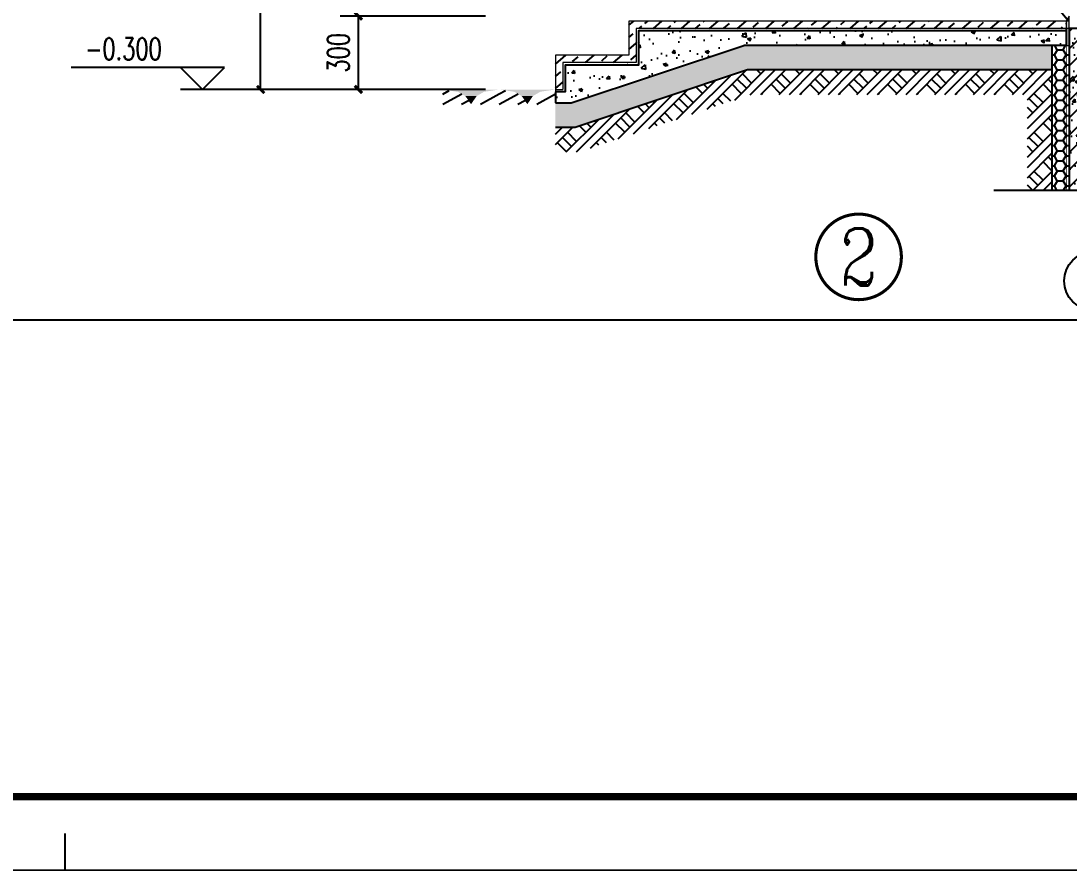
# Model space of a CAD drawing. Extents: x 1738711 to 2346805, y 1189731 to 2516152.
# Drawn here: x 1906563 to 1910849, y 1218398 to 1221875 of the extents above; entities that cross this region are included whole.
import ezdxf
from ezdxf.enums import TextEntityAlignment as Align

# ---------------------------------------------------------------- set-up
doc = ezdxf.new("R2010")
doc.units = 0
doc.header["$LTSCALE"] = 1000
doc.header["$MEASUREMENT"] = 0
doc.linetypes.add('S & C -P1$0$DASHED', pattern=[0.75, 0.5, -0.25])
for name, color, linetype in [('AXIS', 3, 'Continuous'), ('AXIS_TEXT', 7, 'Continuous'), ('DIM_ELEV', 3, 'Continuous'), ('DIM_LEAD', 3, 'Continuous'), ('DIM_SYMB', 3, 'Continuous'), ('PUB_DIM', 3, 'Continuous'), ('PUB_HATCH', 8, 'Continuous'), ('PUB_TEXT', 7, 'Continuous'), ('TK', 4, 'Continuous'), ('WALL', 40, 'Continuous'), ('切线', 35, 'Continuous'), ('投形线', 8, 'Continuous'), ('看线', 8, 'Continuous')]:
    doc.layers.add(name, color=color, linetype=linetype)
for name, color, linetype, lineweight in [('可见细线', 142, 'Continuous', 9), ('填充', 252, 'Continuous', 5), ('完成面', 105, 'Continuous', 18)]:
    doc.layers.add(name, color=color, linetype=linetype, lineweight=lineweight)
doc.styles.add('_TCH_AXIS', font='COMPLEX', dxfattribs={"bigfont": 'GBCBIG'})
doc.styles.add('_TCH_DIM', font='SIMPLEX', dxfattribs={"bigfont": 'GBCBIG'})
doc.styles.add('_TCH_DIM_T3', font='SIMPLEX', dxfattribs={"width": 0.705882, "bigfont": 'GBCBIG'})
doc.styles.add('_TCH_LABEL', font='COMPLEX', dxfattribs={"bigfont": 'GBCBIG'})
doc.styles.add('COMPLEX', font='COMPLEX')
doc.styles.add('宋体', font='SIMSUN.TTF', dxfattribs={"width": 0.75})
doc.dimstyles.new('_TCH_ARCH&&30', dxfattribs={"dimtxt": 89.25, "dimasz": 30, "dimexe": 75, "dimexo": 90, "dimgap": 37.875, "dimtad": 1, "dimdec": 0, "dimzin": 0, "dimdsep": 46, "dimtxsty": '_TCH_DIM_T3', "dimblk": 'ARCHTICK', "dimcen": 0.09, "dimclrt": 7, "dimazin": 2, "dimtfac": 1, "dimtdec": 0, "dimtix": 1, "dimtmove": 2, "dimatfit": 3, "dimfxl": 20, "dimtolj": 1, "dimtzin": 0, "dimarcsym": 0})

# ---------------------------------------------------------------- blocks, each defined once
blk = doc.blocks.new('$LinePat$自然土壤')
at = {"color": 0}
for p, q in [((0, -90), (71, -19)), ((0, -300), (211, -89)), ((420, -300), (630, -90)), ((210, -300), (286, -224))]:
    blk.add_line(p, q, dxfattribs=at)
for points in [[(0, 0), (630, 0), (168, -45), (462, -45)], [(168, -45), (462, -45), (252, -132), (378, -132)], [(252, -132), (378, -132), (315, -300)]]:
    blk.add_solid(points, dxfattribs=at)
blk = doc.blocks.new('hjashrtahreahe')
at = {"const_width": 25}
blk.add_lwpolyline([(84100, 29700), (83600, 29700)], dxfattribs=at)
at = {"layer": 'TK', "color": 7, "const_width": 25}
blk.add_lwpolyline([(0, 59400), (84100, 59400), (84100, 0), (0, 0)], close=True, dxfattribs=at)
at = {"layer": 'TK', "color": 3, "const_width": 100}
blk.add_lwpolyline([(2500, 1000), (2500, 58400), (83100, 58400), (83100, 1000)], close=True, dxfattribs=at)
at = {"layer": 'TK', "color": 7, "const_width": 25}
blk.add_lwpolyline([(76600, 58400), (76600, 1000)], dxfattribs=at)
at = {"layer": 'TK', "style": '宋体', "width": 0.75}
for tag, height, p in [('项目负责人', 350, (6003, 57089)), ('专业负责人', 350, (6003, 56224)), ('设计人', 350, (6003, 55419)), ('版号1', 250, (77304, 22193)), ('时间1', 250, (82405, 22193)), ('版号2', 250, (77304, 21593)), ('时间2', 250, (82405, 21593)), ('版号3', 250, (77304, 20993)), ('时间3', 250, (82405, 20993)), ('建筑会签', 0.0001, (78978, 2403)), ('电气会签', 0.0001, (82128, 2403)), ('结构会签', 0.0001, (78978, 1803)), ('暖通会签', 0.0001, (82128, 1803)), ('给排水会签', 0.0001, (78978, 1250)), ('智能化会签', 0.0001, (82128, 1250))]:
    blk.add_attdef(tag, text='', height=height, dxfattribs=at).set_placement(p, align=Align.CENTER)
for tag, p in [('合作设计单位', (80816, 48986)), ('版号说明1', (79854, 22318)), ('版号说明2', (79854, 21718)), ('版号说明3', (79854, 21118)), ('浙江绿储科技有限公司', (80545, 16036)), ('百兆瓦级集中式熔盐储能关键', (80545, 14953)), ('设备研发及制造基地项目', (80545, 14603)), ('1#研发楼', (80545, 13636)), ('图名', (80545, 12436)), ('工程编号', (78978, 11461)), ('子项编号', (82128, 11461)), ('建筑', (78978, 10711)), ('图号', (82128, 10711)), ('施工图', (78978, 9961)), ('2023.03', (82128, 9961)), ('审定', (79353, 8461)), ('审核', (79353, 7711)), ('工程负责', (79353, 6961)), ('专业负责', (79353, 6211)), ('设计', (79353, 5461)), ('制图', (79353, 4711)), ('校对', (79353, 3961))]:
    blk.add_attdef(tag, text='', height=250, dxfattribs=at).set_placement(p, align=Align.MIDDLE_CENTER)
blk = doc.blocks.new('_ArchTick')
at = {"color": 0, "linetype": 'ByBlock', "const_width": 0.4}
blk.add_lwpolyline([(-0.5, -0.5), (0.5, 0.5)], dxfattribs=at)
blk = doc.blocks.new('*D1180')
at = {"layer": 'Defpoints', "color": 0, "transparency": 16777216}
for p in [(1907943.4, 1221894.4), (1908552.5, 1221894.4), (1908552.5, 1221594.4)]:
    blk.add_point(p, dxfattribs=at)
at = {"layer": 'PUB_DIM', "color": 0, "lineweight": -2, "transparency": 16777216}
for p, q in [((1908462.5, 1221894.4), (1907868.4, 1221894.4)), ((1907943.4, 1221594.4), (1907943.4, 1221894.4)), ((1908462.5, 1221594.4), (1907868.4, 1221594.4))]:
    blk.add_line(p, q, dxfattribs=at)
at = {"layer": 'PUB_DIM', "color": 0, "lineweight": -2, "transparency": 16777216, "xscale": 30, "yscale": 30, "zscale": 30}
for p, rotation in [((1907943.4, 1221894.4), 90), ((1907943.4, 1221594.4), 270)]:
    blk.add_blockref('_ArchTick', p, dxfattribs=dict(at, rotation=rotation))
at = {"layer": 'PUB_DIM', "color": 7, "transparency": 16777216, "insert": (1907860.9, 1221744.4), "char_height": 89.25, "attachment_point": 5, "rotation": 90, "style": '_TCH_DIM_T3'}
blk.add_mtext('\\A1;300', dxfattribs=at)
blk = doc.blocks.new('*D1206')
at = {"layer": 'Defpoints', "color": 0, "transparency": 16777216}
for p in [(1907543.4, 1240394.4), (1908552.5, 1240394.4), (1908552.5, 1221594.4)]:
    blk.add_point(p, dxfattribs=at)
at = {"layer": 'PUB_DIM', "color": 0, "lineweight": -2, "transparency": 16777216}
for p, q in [((1908462.5, 1240394.4), (1907468.4, 1240394.4)), ((1907543.4, 1221594.4), (1907543.4, 1240394.4)), ((1908462.5, 1221594.4), (1907468.4, 1221594.4))]:
    blk.add_line(p, q, dxfattribs=at)
at = {"layer": 'PUB_DIM', "color": 0, "lineweight": -2, "transparency": 16777216, "xscale": 30, "yscale": 30, "zscale": 30}
for p, rotation in [((1907543.4, 1240394.4), 90), ((1907543.4, 1221594.4), 270)]:
    blk.add_blockref('_ArchTick', p, dxfattribs=dict(at, rotation=rotation))
at = {"layer": 'PUB_DIM', "color": 7, "transparency": 16777216, "insert": (1907460.9, 1230994.4), "char_height": 89.25, "attachment_point": 5, "rotation": 90, "style": '_TCH_DIM_T3'}
blk.add_mtext('\\A1;48300', dxfattribs=at)
blk = doc.blocks.new('_AXISO')
blk.add_circle((0, 0), 0.5)
at = {"layer": 'AXIS_TEXT', "style": 'COMPLEX', "width": 1.041667}
blk.add_attdef('A', text='', height=0.56, dxfattribs=at).set_placement((-0.25, -0.28), (0.25, -0.28), align=Align.FIT)

msp = doc.modelspace()

# ---------------------------------------------------------------- hatches: boundary and pattern name
at = {"layer": 'PUB_HATCH'}
h = msp.add_hatch(dxfattribs=at)
h.set_pattern_fill('天然石材,_O', color=256, scale=15, angle=355.7371)
h.set_pattern_definition([(40.7370797, (-273398.1, -150914.284), (-48.9441874, 56.828435), []), (40.7370797, (-273374.09, -150943.075), (-48.9441874, 56.828435), [29.605275, -16.9173])])
h.paths.add_polyline_path([(1910836.5, 1221844.4), (1910836.5, 1221874.4), (1909048.8, 1221874.4), (1909048.8, 1221734.4), (1908748.8, 1221734.4), (1908748.8, 1221594.4), (1908778.8, 1221594.4), (1908778.8, 1221704.4), (1909078.8, 1221704.4), (1909078.8, 1221844.4)])
h = msp.add_hatch(dxfattribs=at)
h.set_pattern_fill('混凝土,_O', color=256, scale=20, angle=355.7371)
h.set_pattern_definition([(45.7370797, (-273400.1, -150941.14), (142.1222535, -23.178979), [15, -165]), (350.73708, (-273400.1, -150941.14), (-16.490899, 152.085002), [12, -132]), (96.18848, (-273388.26, -150943.07), (125.631454, 128.905924), [12.748038, -140.228422]), (41.92128, (-273397.13, -150901.25), (210.396977, -48.878544), [22.5, -247.5]), (92.37268, (-273379.6, -150905.32), (200.897275, 180.389259), [19.122058, -210.3426]), (346.92128, (-273397.13, -150901.25), (200.897134, 180.389416), [18, -198]), (16.7370797, (-273377.92, -150912.71), (113.065532, -89.1750274), [15, -165]), (321.73708, (-273377.92, -150912.7), (59.309007, 141.011486), [12, -132]), (67.18848, (-273368.5, -150920.14), (172.3745775, 51.836324), [12.748038, -140.228422]), (33.2370797, (-273400.1, -150941.136), (7.3742673, 66.2138005), [0, -130.4, 0, -134, 0, -132.5]), (3.2370797, (-273400.1, -150941.14), (58.3319387, 74.7531413), [0, -76.4, 0, -127.4, 0, -50.5]), (323.2370797, (-273444.575, -150937.82), (106.1338018, -12.4346586), [0, -50, 0, -156, 0, -207]), (313.2370797, (-273464.52, -150936.33), (117.802779, 11.2955687), [0, -65, 0, -103.6, 0, -147])])
h.paths.add_polyline_path([(1909518.6, 1221774.4), (1910836.5, 1221774.4), (1910836.5, 1221834.4), (1909088.8, 1221834.4), (1909088.8, 1221694.4), (1908788.8, 1221694.4), (1908788.8, 1221584.4), (1908748.8, 1221584.4), (1908748.8, 1221539.4), (1908813.6, 1221539.4)])
h = msp.add_hatch(dxfattribs=at)
h.set_pattern_fill('钢筋混凝土', color=256, scale=20, style=0)
h.set_pattern_definition([(45, (-273400.1, -150941.136), (-35.3553391, 35.3553391), []), (50, (-273400.1, -150941.14), (143.4520365, -12.550427), [15, -165]), (355, (-273400.1, -150941.14), (-27.750267, 150.438427), [12, -132]), (100.4514, (-273388.14, -150942.18), (115.701876, 137.8879084), [12.748038, -140.228422]), (46.1842, (-273400.1, -150901.14), (213.44821, -33.103803), [22.5, -247.5]), (96.6356, (-273382.31, -150903.9), (186.932541, 194.823574), [19.122058, -210.3426]), (351.1842, (-273400.1, -150901.14), (186.932389, 194.82372), [18, -198]), (21, (-273380.1, -150911.14), (119.3814104, -80.523778), [15, -165]), (326, (-273380.1, -150911.14), (48.663066, 145.030009), [12, -132]), (71.4514, (-273370.15, -150917.85), (168.044526, 64.506099), [12.748038, -140.228422]), (37.5, (-273400.1, -150941.136), (2.4319711, 66.5787708), [0, -130.4, 0, -134, 0, -132.5]), (7.5, (-273400.1, -150941.14), (52.6139075, 78.8823424), [0, -76.4, 0, -127.4, 0, -50.5]), (327.5, (-273444.7, -150941.136), (106.7644872, -4.5109743), [0, -50, 0, -156, 0, -207]), (317.5, (-273464.7, -150941.14), (116.637234, 20.0209965), [0, -65, 0, -103.6, 0, -147])])
h.paths.add_polyline_path([(1911048.8, 1221844.4), (1910848.8, 1221844.4), (1910848.8, 1221182), (1911048.8, 1221182)])
h = msp.add_hatch(dxfattribs=at)
h.set_pattern_fill('卵石砌体,_O', color=256, scale=20, angle=355.7371)
h.set_pattern_definition([(355.73708, (-273295.39, -150948.94), (11.150005, 149.585017), [7.5, -22.5, 7.5, -112.5]), (355.73708, (-273256.88, -150936.77), (11.150005, 149.585017), [7.5, -142.5]), (355.73708, (-273330.56, -150916.24), (11.150005, 149.585017), [15, -135]), (355.73708, (-273367.4, -150905.97), (11.150005, 149.585017), [22.5, -127.5]), (355.73708, (-273292.04, -150904.07), (11.150005, 149.585017), [15, -15, 22.5, -97.5]), (355.73708, (-273297.85, -150881.07), (11.150005, 149.585017), [22.5, -127.5]), (355.73708, (-273334.69, -150870.8), (11.150005, 149.585017), [22.5, -52.5, 22.5, -52.5]), (355.73708, (-273362.93, -150846.14), (11.150005, 149.585017), [22.5, -7.5, 7.5, -112.5]), (355.73708, (-273264.59, -150838.43), (11.150005, 149.585017), [7.5, -142.5]), (355.73708, (-273293.39, -150821.24), (11.150005, 149.585017), [15, -135]), (85.73708, (-273390.06, -150806.51), (-149.585017, 11.150005), [15, -135]), (85.73708, (-273382.91, -150912.33), (-149.585017, 11.150005), [7.5, -15, 22.5, -105]), (85.73708, (-273344.4, -150900.16), (-149.585017, 11.150005), [30, -7.5, 7.5, -105]), (85.73708, (-273319.17, -150864.44), (-149.585017, 11.150005), [22.5, -127.5]), (85.73708, (-273316.71, -150932.31), (-149.585017, 11.150005), [15, -135]), (85.73708, (-273300.31, -150813.2), (-149.585017, 11.150005), [15, -135]), (85.73708, (-273299.52, -150903.51), (-149.585017, 11.150005), [15, -75, 7.5, -52.5]), (85.73708, (-273271.51, -150830.39), (-149.585017, 11.150005), [7.5, -7.5, 7.5, -127.5]), (85.73708, (-273269.05, -150898.26), (-149.585017, 11.150005), [15, -22.5, 15, -97.5]), (85.73708, (-273264.36, -150936.21), (-149.585017, 11.150005), [15, -135]), (40.7370797, (-273391.5, -150926.74), (11.1500054, 149.585017), [21.21315, -42.426404, 31.8198, -116.672678]), (40.7370797, (-273398.98, -150926.18), (11.1500054, 149.585017), [21.213203, -190.91883]), (40.7370797, (-273315.6, -150917.35), (11.1500054, 149.585017), [21.213203, -190.91883]), (40.7370797, (-273324.98, -150841.44), (11.1500054, 149.585017), [21.213203, -190.91883]), (40.7370797, (-273263.24, -150921.25), (11.1500054, 149.585017), [21.213203, -190.91883]), (40.7370797, (-273389.27, -150896.82), (11.1500054, 149.585017), [10.606602, -201.52542]), (40.7370797, (-273370.97, -150853.06), (11.1500054, 149.585017), [10.606602, -201.52542]), (40.7370797, (-273359.91, -150906.53), (11.1500054, 149.585017), [10.606602, -201.52542]), (40.7370797, (-273341.05, -150855.29), (11.1500054, 149.585017), [10.606602, -201.52542]), (40.7370797, (-273298.41, -150888.55), (11.1500054, 149.585017), [10.606602, -201.52542]), (40.7370797, (-273292.28, -150806.28), (11.1500054, 149.585017), [10.606602, -201.52542]), (40.7370797, (-273278.43, -150822.35), (11.1500054, 149.585017), [10.606602, -201.52542]), (40.7370797, (-273277.09, -150905.18), (11.1500054, 149.585017), [10.606602, -201.52542]), (40.7370797, (-273272.39, -150943.13), (11.1500054, 149.585017), [10.606602, -201.52542]), (40.7370797, (-273267.93, -150883.3), (11.1500054, 149.585017), [10.606602, -201.52542]), (40.7370797, (-273262.36, -150808.51), (11.1500054, 149.585017), [10.606602, -201.52542]), (40.7370797, (-273257.11, -150838.98), (11.1500054, 149.585017), [10.606602, -201.52542]), (130.7370797, (-273285.91, -150821.79), (-149.585017, 11.1500054), [10.606602, -201.52542]), (130.7370797, (-273269.84, -150807.95), (-149.585017, 11.1500054), [10.606602, -201.52542]), (130.7370797, (-273264.59, -150838.43), (-149.585017, 11.1500054), [10.606602, -201.52542]), (130.7370797, (-273239.92, -150810.18), (-149.585017, 11.1500054), [10.606602, -201.52542]), (130.7370797, (-273318.62, -150856.96), (-149.585017, 11.1500054), [10.606602, -201.52542]), (130.7370797, (-273334.69, -150870.8), (-149.585017, 11.1500054), [10.606602, -201.52542]), (130.7370797, (-273382.35, -150904.86), (-149.585017, 11.1500054), [10.606602, -201.52542]), (130.7370797, (-273367.39, -150905.97), (-149.585017, 11.1500054), [10.606602, -201.52542]), (130.7370797, (-273348.53, -150854.73), (-149.585017, 11.1500054), [10.606602, -201.52542]), (130.7370797, (-273380.12, -150874.94), (-149.585017, 11.1500054), [10.606602, -201.52542]), (130.7370797, (-273292.04, -150904.07), (-149.585017, 11.1500054), [10.606602, -201.52542]), (130.7370797, (-273268.49, -150890.78), (-149.585017, 11.1500054), [10.606602, -201.52542]), (130.7370797, (-273263.24, -150921.25), (-149.585017, 11.1500054), [10.606602, -201.52542]), (130.7370797, (-273262.13, -150906.3), (-149.585017, 11.1500054), [10.606602, -201.52542]), (130.7370797, (-273256.88, -150936.77), (-149.585017, 11.1500054), [10.606602, -201.52542]), (130.7370797, (-273369.86, -150838.1), (-149.585017, 11.1500054), [21.213203, -190.91883]), (130.7370797, (-273298.41, -150888.55), (-149.585017, 11.1500054), [21.213203, -190.91883]), (130.7370797, (-273309.79, -150940.35), (-149.585017, 11.1500054), [53.033008, -159.099024]), (22.302131, (-273394.524, -150866.344), (149.5850167, -11.1500042), [16.77, -318.64018]), (22.302131, (-273375.43, -150912.89), (149.5850167, -11.1500042), [16.77, -318.64018]), (22.302131, (-273340.496, -150847.81), (149.5850167, -11.1500042), [16.77, -318.64018]), (22.302131, (-273287.91, -150949.5), (149.5850167, -11.1500042), [16.77, -318.64018]), (22.302131, (-273307.56, -150910.43), (149.5850167, -11.1500042), [16.77, -318.64018]), (22.302131, (-273290.37, -150881.63), (149.5850167, -11.1500042), [16.77, -318.64018]), (22.302131, (-273308.91, -150827.6), (149.5850167, -11.1500042), [16.77, -318.64018]), (22.302131, (-273257.11, -150838.98), (149.5850167, -11.1500042), [16.77, -318.64018]), (59.1720285, (-273379.565, -150867.46), (11.1500056, 149.5850171), [16.77, -318.64018]), (59.1720285, (-273379.01, -150859.98), (11.1500056, 149.5850171), [16.77, -318.64018]), (59.1720285, (-273317.5, -150842), (11.1500056, 149.5850171), [33.54, -301.87018]), (59.1720285, (-273265.704, -150853.384), (11.1500056, 149.5850171), [16.77, -318.64018]), (59.1720285, (-273274.856, -150875.264), (11.1500056, 149.5850171), [16.77, -318.64018]), (59.1720285, (-273351.88, -150899.606), (11.1500056, 149.5850171), [16.77, -318.64018]), (59.1720285, (-273270.95, -150822.91), (11.1500056, 149.5850171), [16.77, -318.64018]), (59.1720285, (-273249.07, -150832.06), (11.1500056, 149.5850171), [16.77, -318.64018]), (112.302131, (-273383.7, -150822.026), (11.1500042, 149.5850167), [16.77, -318.64018]), (112.302131, (-273310.35, -150947.826), (11.1500042, 149.5850167), [16.77, -318.64018]), (112.302131, (-273370.41, -150845.58), (11.1500042, 149.5850167), [16.77, -318.64018]), (112.302131, (-273259.34, -150868.9), (11.1500042, 149.5850167), [16.77, -318.64018]), (112.302131, (-273312.25, -150872.476), (11.1500042, 149.5850167), [16.77, -318.64018]), (112.302131, (-273265.146, -150845.904), (11.1500042, 149.5850167), [16.77, -318.64018]), (112.302131, (-273342.17, -150870.246), (11.1500042, 149.5850167), [16.77, -318.64018]), (112.302131, (-273374.316, -150897.933), (11.1500042, 149.5850167), [16.77, -318.64018]), (149.1720285, (-273376.78, -150830.06), (-149.5850171, 11.1500056), [16.77, -318.64018]), (149.1720285, (-273330.555, -150916.24), (-149.5850171, 11.1500056), [16.77, -318.64018]), (149.1720285, (-273355.455, -150846.694), (-149.5850171, 11.1500056), [16.77, -318.64018]), (149.1720285, (-273270.164, -150913.22), (-149.5850171, 11.1500056), [16.77, -318.64018]), (149.1720285, (-273295.39, -150948.94), (-149.5850171, 11.1500056), [16.77, -318.64018]), (149.1720285, (-273271.51, -150830.39), (-149.5850171, 11.1500056), [16.77, -318.64018]), (149.1720285, (-273297.85, -150881.07), (-149.5850171, 11.1500056), [16.77, -318.64018]), (149.1720285, (-273376.78, -150830.06), (-149.5850171, 11.1500056), [16.77, -318.64018]), (149.1720285, (-273244.94, -150877.494), (-149.5850171, 11.1500056), [16.77, -318.64018]), (239.1720285, (-273391.504, -150926.735), (-11.1500056, -149.5850171), [16.77, -318.64018])])
h.paths.add_polyline_path([(1910778.8, 1221674.4), (1910778.8, 1221774.4), (1909518.6, 1221774.4), (1908813.6, 1221539.4), (1908748.8, 1221539.4), (1908748.8, 1221439.4), (1908829.8, 1221439.4), (1909534.8, 1221674.4)])
h = msp.add_hatch(dxfattribs=at)
h.set_pattern_fill('HONEY', color=256, scale=15, style=0)
h.set_pattern_definition([(0, (-273400.099, -150941.136), (35.71875, 20.622225), [23.8125, -47.625]), (120, (-273400.099, -150941.136), (-35.71874573, 20.62223239), [23.8125, -47.625]), (60, (-273400.099, -150941.136), (4.27e-06, 41.24445739), [-47.625, 23.8125])])
h.paths.add_polyline_path([(1910848.8, 1221182), (1910778.8, 1221182), (1910778.8, 1221774.4), (1910848.8, 1221774.4)])
at = {"layer": '填充'}
msp.add_hatch(color=256, dxfattribs=at).paths.add_polyline_path([(1910848.8, 1221894.4), (1910836.5, 1221874.4), (1910836.5, 1221774.4), (1910848.8, 1221774.4)])
at = {"layer": '看线'}
h = msp.add_hatch(dxfattribs=at)
h.set_pattern_fill('夯实土壤', color=256, scale=20, style=0)
h.set_pattern_definition([(45, (-273376.5, -150941.14), (-79.478802, 79.478802), []), (45, (-273334.5, -150941.14), (-79.478802, 79.478802), []), (45, (-273292.5, -150941.14), (-79.478802, 79.478802), []), (135, (-273376.5, -150941.14), (-79.478802, -79.478802), [53, -59.4]), (135, (-273355.5, -150920.14), (-79.478802, -79.478802), [53, -59.4]), (135, (-273334.5, -150899.14), (-79.478802, -79.478802), [53, -59.4])])
h.paths.add_polyline_path([(1910778.8, 1221674.4), (1909534.8, 1221674.4), (1908829.8, 1221439.4), (1908748.8, 1221439.4), (1908748.8, 1221339.4), (1908846, 1221339.4), (1909551, 1221574.4), (1910678.8, 1221574.4), (1910678.8, 1221182), (1910778.8, 1221182)])

# ---------------------------------------------------------------- linework, layer by layer
at = {"layer": 'AXIS', "const_width": 12.5}
msp.add_lwpolyline([(1910163.5, 1220909.8, 1), (1909813.5, 1220909.8, 1)], format="xyb", close=True, dxfattribs=at)
at = {"layer": 'DIM_ELEV'}
for p, q in [((1907395.5, 1221684.4), (1906769.1, 1221684.4)), ((1907305.5, 1221594.4), (1907215.5, 1221684.4)), ((1907305.5, 1221594.4), (1907395.5, 1221684.4)), ((1907515.5, 1221594.4), (1907215.5, 1221594.4))]:
    msp.add_line(p, q, dxfattribs=at)
at = {"layer": 'DIM_LEAD'}
msp.add_line((1910847.3, 1221874), (1910768, 1221970.9), dxfattribs=at)
at = {"layer": 'DIM_SYMB'}
msp.add_lwpolyline([(1910541.5, 1221182), (1910914.6, 1221182), (1910937.5, 1221245), (1910959.7, 1221119), (1910982.1, 1221182), (1911355.2, 1221182)], dxfattribs=at)
at = {"layer": 'WALL'}
for p, q in [((1910836.5, 1221844.4), (1910836.5, 1221774.4)), ((1912983.3, 1221844.4), (1910848.8, 1221844.4)), ((1910848.8, 1221844.4), (1910848.8, 1221182)), ((1908813.6, 1221539.4), (1909518.6, 1221774.4)), ((1908748.8, 1221584.4), (1908748.8, 1221539.4)), ((1908748.8, 1221539.4), (1908813.6, 1221539.4))]:
    msp.add_line(p, q, dxfattribs=at)
for points in [[(1910836.5, 1221834.4), (1909088.8, 1221834.4), (1909088.8, 1221694.4), (1908788.8, 1221694.4), (1908788.8, 1221584.4), (1908748.8, 1221584.4)], [(1910836.5, 1221774.4), (1909518.6, 1221774.4)]]:
    msp.add_lwpolyline(points, dxfattribs=at)
at = {"layer": '切线'}
msp.add_line((1910778.8, 1221774.4), (1910778.8, 1221182), dxfattribs=at)
msp.add_lwpolyline([(1910778.8, 1221674.4), (1909534.8, 1221674.4), (1908829.8, 1221439.4), (1908748.8, 1221439.4)], dxfattribs=at)
at = {"layer": '可见细线', "color": 6, "linetype": 'S & C -P1$0$DASHED', "ltscale": 0.2, "const_width": 3}
msp.add_lwpolyline([(1910838.8, 1221182), (1910838.8, 1221774.4)], dxfattribs=at)
at = {"layer": '完成面'}
msp.add_line((1908748.8, 1221594.4), (1908778.8, 1221594.4), dxfattribs=at)
for points in [[(1910848.8, 1221874.4), (1909048.8, 1221874.4), (1909048.8, 1221734.4), (1908748.8, 1221734.4), (1908748.8, 1221584.4)], [(1910848.8, 1221844.4), (1909078.8, 1221844.4), (1909078.8, 1221704.4), (1908778.8, 1221704.4), (1908778.8, 1221594.4)]]:
    msp.add_lwpolyline(points, dxfattribs=at)
msp.add_lwpolyline([(1910848.8, 1221894.4), (1910836.5, 1221874.4), (1910836.5, 1221774.4), (1910848.8, 1221774.4)], close=True, dxfattribs=at)

# ---------------------------------------------------------------- block references
at = {"xscale": 0.3, "yscale": 0.3, "zscale": 0.3, "rotation": 270}
msp.add_blockref('hjashrtahreahe', (1897833.1, 1243631.6), dxfattribs=at)
at = {"layer": 'AXIS'}
ref = msp.add_blockref('_AXISO', (1910948.8, 1220811.4), dxfattribs=dict(at, xscale=240, yscale=240, zscale=240))
ref.add_attrib('A', 'A', dxfattribs={"layer": 'AXIS_TEXT', "ltscale": 0.5, "height": 127.6, "style": '_TCH_AXIS'}).set_placement((1910894.2, 1220747.6), (1911003.5, 1220747.6), align=Align.FIT)
at = {"layer": '投形线', "xscale": 0.3653448933717519, "yscale": 0.2, "zscale": 0.2, "rotation": 0.05829052773413793}
for p in [(1908288.5, 1221593.9), (1908518.7, 1221594.2)]:
    msp.add_blockref('$LinePat$自然土壤', p, dxfattribs=at)

# ---------------------------------------------------------------- texts
at = {"layer": 'PUB_TEXT', "color": 7, "style": '_TCH_DIM', "width": 0.705882}
msp.add_text('-0.300', height=89.25, dxfattribs=at).set_placement((1906826.1, 1221715.9))
at = {"layer": 'PUB_TEXT', "color": 7, "style": '_TCH_LABEL'}
msp.add_text('2', height=233, dxfattribs=at).set_placement((1909910.9, 1220793.3), (1910066.2, 1220793.3), align=Align.FIT)

# ---------------------------------------------------------------- dimensions: what is measured, and where the dimension line sits
at = {"layer": 'PUB_DIM'}
dim = msp.add_aligned_dim(p1=(1908552.5, 1221594.4), p2=(1908552.5, 1240394.4), distance=1009.1, text='48300', dimstyle='_TCH_ARCH&&30', dxfattribs=at)
dim.commit()
dim.dimension.update_dxf_attribs({"geometry": '*D1206', "text_midpoint": (1907460.9, 1230994.4)})
dim = msp.add_aligned_dim(p1=(1908552.5, 1221594.4), p2=(1908552.5, 1221894.4), distance=609.1, dimstyle='_TCH_ARCH&&30', dxfattribs=at)
dim.commit()
dim.dimension.update_dxf_attribs({"geometry": '*D1180', "text_midpoint": (1907860.9, 1221744.4)})

doc.saveas('drawing.dxf')
